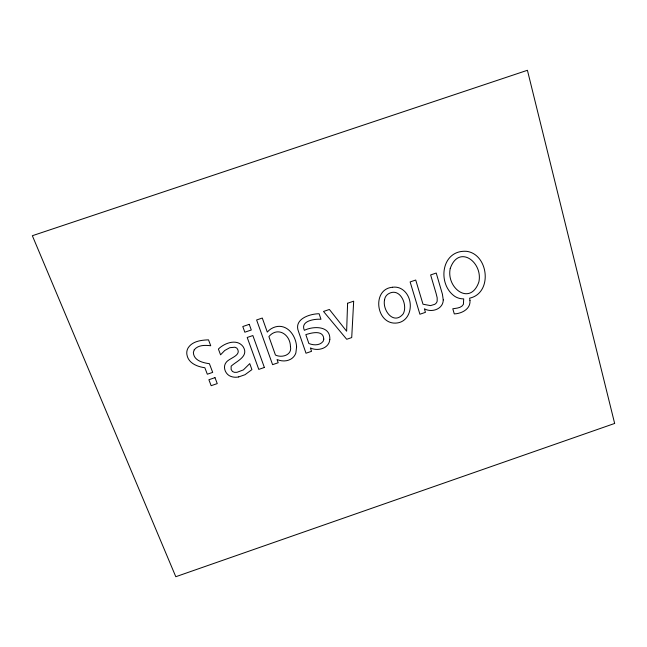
<?xml version="1.0" encoding="UTF-8"?>
<svg xmlns="http://www.w3.org/2000/svg" width="647" height="647" viewBox="0 0 647 647"><rect width="100%" height="100%" fill="white"/><g stroke="black" fill="none" stroke-linecap="round" stroke-linejoin="round"><path stroke-width="0.97" d="M238.654 376.926L244.987 374.726L251.926 369.607L249.742 363.622L243.361 369.922L236.988 372.308L234.44 372.34L232.41 371.467L231.125 369.413L231.149 366.17C236.745 360.969 249.232 356.424 243.143 346.695C237.028 338.292 224.428 342.991 218.403 349.048L220.562 354.823L224.735 350.488L229.766 347.706L234.91 347.213L236.867 348.126C242.318 355.252 230.065 357.807 226.571 361.875C222.156 366.525 225.293 374.662 231.068 376.489A13.538 12.883 -4.4 0 0 238.654 376.926M392.494 287.26C372.615 288.902 375.446 321.195 393.449 323.055C412.503 324.576 415.738 297.313 401.407 288.902A14.024 13.425 -38.1 0 0 392.494 287.26M296.593 346.889L295.865 352.947A11.306 10.829 -13.2 0 1 290.94 359.061C286.71 361.576 281.469 361.422 277.045 359.514L278.194 362.741L272.597 364.657L256.608 319.974L262.294 318.041L267.292 332.089A16.054 15.415 -12 0 1 277.741 326.403C288.902 325.304 296.124 336.941 296.593 346.889M384.464 300.216C382.547 310.778 393.934 325.401 403.194 313.876C408.079 305.109 400.153 287.09 388.701 293.673A7.966 7.627 -38 0 0 384.949 298.138L384.464 300.216M290.438 346.444C292.436 355.106 281.712 358.22 275.444 355.025L268.893 336.586C277.717 326.193 290.252 334.467 290.438 346.444M469.981 300.62C470.684 309.112 461.586 313.633 454.291 313.9L452.795 308.773C456.539 308.118 461.311 308.174 463.422 304.341L463.689 298.874A17.493 16.458 -46.7 0 1 455.027 296.512C436.927 284.389 441.003 249.467 466.641 251.327C488.663 254.263 492.901 293.123 469.625 298.162L469.981 300.62M347.601 303.249L346.63 331.224L329.388 309.46L323.516 311.458L346.719 339.287L351.717 337.572L353.674 301.178L347.601 303.249M450.239 268.481C445.969 288.141 470.337 306.427 478.861 281.995C483.204 262.237 458.731 243.943 450.239 268.481M443.252 299.925C443.211 309.201 431.581 312.97 424.375 308.789L425.443 312.339L419.911 314.232L410.133 281.938L415.722 280.03L423.001 304.219L430.522 305.619L434.582 304.373A4.537 4.303 -42 0 0 437.178 301.017L437.17 297.774L436.102 293.447L430.635 274.943L436.224 273.042L442.402 294.126L443.252 299.925M329.824 339.311C329.242 348.539 317.661 351.539 310.39 347.94L311.555 351.321L305.999 353.222L298.469 331.393C293.584 319.068 309.711 313.827 319.108 313.738L320.969 319.27C314.693 318.793 300.054 320.823 304.349 330.318C313.188 325.983 330.544 325.53 329.824 339.311M323.791 339.133L323.177 341.284C319.853 345.684 313.496 345.449 308.87 343.5L305.821 334.628C311.587 332.809 323.468 329.614 323.791 339.133M194.221 349.825L193.38 352.389C193.574 360.597 202.883 362.781 209.402 363.703L212.693 372.381L207.323 374.217L204.848 367.739C197.295 366.695 188.261 363.21 186.918 354.661A10.886 10.344 2.5 0 1 188.115 347.916C192.361 341.179 201.233 340.096 208.504 339.845L210.728 345.749C205.139 345.086 198.119 344.867 194.221 349.825M614.65 423.453L175.798 576.712L32.35 235.718L527.418 70.288L614.65 423.453M214.99 377.646L208.884 379.74L211.148 385.693L217.246 383.606L214.99 377.646M264.38 367.472L258.784 369.388L247.203 337.475L252.864 335.55L264.38 367.472M249.257 324.341L242.787 326.541L244.841 332.202L251.303 330.002L249.257 324.341"/></g></svg>
